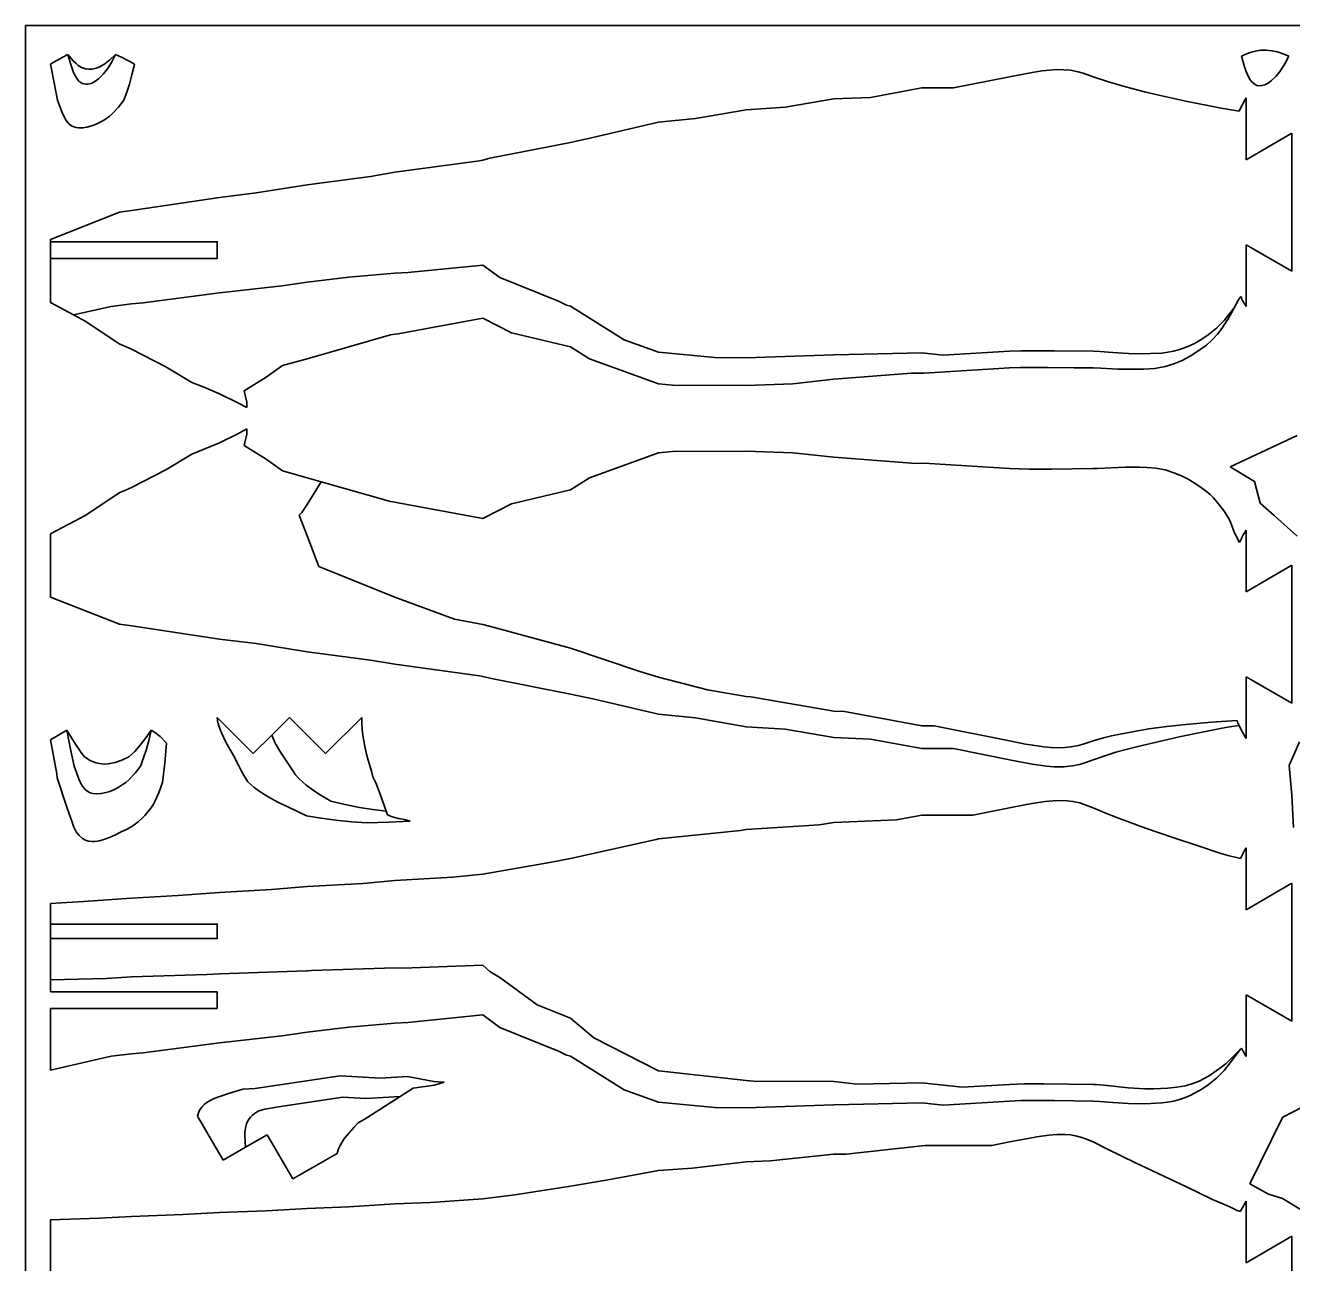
# Model space of a CAD drawing. Header units: millimetres. Extents: x 147 to 447, y 60 to 360.
# Drawn here: x 147 to 298.9, y 211.5 to 360 of the extents above; entities that cross this region are included whole.
import ezdxf

# ---------------------------------------------------------------- set-up
doc = ezdxf.new("R2010")
doc.units = ezdxf.units.MM

msp = doc.modelspace()

# ---------------------------------------------------------------- linework, layer by layer
at = {"color": 1, "lineweight": 35}
for p, q in [((150.038834, 355.293549), (150, 355.357941)), ((150, 355.357941), (150.038834, 355.157806)), ((150.038834, 355.38028), (150.038834, 355.293549)), ((150.038834, 355.157806), (150.439072, 353.099487)), ((160.038834, 355.293549), (160.038834, 355.38028)), ((160.038834, 355.157806), (160.080505, 355.35791)), ((160.080505, 355.35791), (160.038834, 355.293549)), ((150.439072, 353.099487), (150.847931, 351.040771)), ((254.473694, 352.496765), (248.324326, 351.355408)), ((258.278198, 352.50058), (254.473694, 352.496765)), ((265, 353.843292), (258.278198, 352.50058)), ((243.947388, 351.176025), (238.077087, 350.170227)), ((248.324326, 351.355408), (243.947388, 351.176025)), ((293.349365, 343.891815), (293.349365, 351.291809)), ((233.421097, 349.878052), (227.353287, 348.828979)), ((238.077087, 350.170227), (233.421097, 349.878052)), ((222.894699, 348.372375), (215.041412, 346.546997)), ((227.353287, 348.828979), (222.894699, 348.372375)), ((215.041412, 346.546997), (212.368011, 345.955383)), ((298.848633, 347.066803), (293.349365, 343.891815)), ((298.848633, 330.516815), (298.848633, 347.066803)), ((212.368011, 345.955383), (202.687546, 344.068268)), ((201.436279, 343.762146), (191.31601, 342.387299)), ((201.841995, 343.837646), (201.436279, 343.762146)), ((202.687546, 344.068268), (201.841995, 343.837646)), ((188.367325, 341.878754), (180.789001, 340.898102)), ((191.31601, 342.387299), (188.367325, 341.878754)), ((180.789001, 340.898102), (174.662323, 339.912079)), ((170.263, 339.36853), (160.292297, 337.862579)), ((174.662323, 339.912079), (170.263, 339.36853)), ((158.271545, 337.588135), (150, 334.336548)), ((159.737, 337.796906), (158.271545, 337.588135)), ((160.292297, 337.862579), (159.737, 337.796906)), ((150, 334.336548), (150, 334.049774)), ((150, 334.049774), (170, 334.049774)), ((170, 334.049774), (170, 332.057434)), ((293.349365, 326.291809), (293.349365, 333.691803)), ((293.349365, 333.691803), (298.848633, 330.516815)), ((170, 332.057434), (150, 332.057434)), ((150, 332.057434), (150, 326.754425)), ((150, 326.754425), (152.788895, 325.277069)), ((152.788895, 325.277069), (154.256317, 324.499725)), ((291.910645, 326.134583), (291.157379, 325.126709)), ((291.790222, 325.904419), (291.198853, 324.804993)), ((291.910645, 326.134583), (291.339874, 325.360138)), ((291.910645, 326.134583), (291.790222, 325.904419)), ((154.256317, 324.499725), (158.259552, 321.817657)), ((191.699295, 323.02243), (201.841995, 324.89447)), ((201.841995, 324.89447), (205.29834, 323.134399)), ((180.789001, 320.018066), (190.773071, 322.879089)), ((190.773071, 322.879089), (191.31601, 322.967285)), ((191.31601, 322.967285), (191.699295, 323.02243)), ((205.29834, 323.134399), (212.368011, 321.457031)), ((158.259552, 321.817657), (159.008698, 321.514771)), ((159.008698, 321.514771), (159.737, 321.178558)), ((159.737, 321.178558), (163.838593, 319.068054)), ((212.368011, 321.457031), (214.623383, 320.036957)), ((163.838593, 319.068054), (166.976349, 317.180756)), ((175.873016, 317.801208), (177.842194, 319.209167)), ((177.842194, 319.209167), (180.789001, 320.018066)), ((214.623383, 320.036957), (222.894699, 317.023193)), ((243.916458, 320.500824), (243.947388, 320.500671)), ((243.947388, 320.500671), (243.916458, 320.500824)), ((243.947388, 320.500671), (243.9534, 320.499969)), ((243.9534, 320.499969), (243.947388, 320.500671)), ((173.233078, 316.174652), (175.873016, 317.801208)), ((239.031586, 317.02063), (243.947388, 317.572906)), ((243.947388, 317.572906), (253.242126, 318.290192)), ((253.242126, 318.290192), (254.473694, 318.315552)), ((254.473694, 318.315552), (254.774414, 318.283051)), ((254.774414, 318.283051), (265, 318.922729)), ((266.266541, 318.97937), (265, 318.922729)), ((272.740112, 318.952332), (269.569763, 318.985931)), ((275, 318.922729), (272.740112, 318.952332)), ((275.932312, 318.891785), (275, 318.922729)), ((166.976349, 317.180756), (168.33078, 316.651001)), ((168.33078, 316.651001), (170.263, 315.836273)), ((173.555969, 314.807312), (173.233078, 316.174652)), ((222.894699, 317.023193), (224.572083, 316.865784)), ((224.572083, 316.865784), (233.421097, 316.833618)), ((233.421097, 316.833618), (239.031586, 317.02063)), ((170.263, 315.836273), (172.376389, 314.797974)), ((172.376389, 314.797974), (173.55484, 314.164307)), ((173.55484, 314.164307), (173.555969, 314.807312)), ((173.55484, 311.620758), (172.376389, 310.987091)), ((173.555969, 310.977753), (173.55484, 311.620758)), ((172.376389, 310.987091), (170.263, 309.948792)), ((173.233078, 309.610413), (173.555969, 310.977753)), ((299.470703, 310.843018), (291.433929, 307.084656)), ((166.976349, 308.604309), (163.838593, 306.71701)), ((168.33078, 309.134064), (166.976349, 308.604309)), ((170.263, 309.948792), (168.33078, 309.134064)), ((175.873016, 307.983856), (173.233078, 309.610413)), ((222.894699, 308.761871), (214.623383, 305.748108)), ((224.572083, 308.919281), (222.894699, 308.761871)), ((233.421097, 308.951447), (224.572083, 308.919281)), ((239.031586, 308.764435), (233.421097, 308.951447)), ((243.947388, 308.212158), (239.031586, 308.764435)), ((177.842194, 306.575928), (175.873016, 307.983856)), ((253.242126, 307.494873), (243.947388, 308.212158)), ((254.473694, 307.469513), (253.242126, 307.494873)), ((254.774414, 307.502014), (254.473694, 307.469513)), ((265, 306.862335), (254.774414, 307.502014)), ((291.433929, 307.084656), (294.379578, 305.325317)), ((163.838593, 306.71701), (159.737, 304.606506)), ((180.789001, 305.767029), (177.842194, 306.575928)), ((182.464661, 305.286835), (180.789001, 305.767029)), ((214.623383, 305.748108), (212.368011, 304.328064)), ((270.007965, 306.802673), (275, 306.862335)), ((158.259552, 303.967407), (154.256317, 301.285339)), ((159.008698, 304.270294), (158.259552, 303.967407)), ((159.737, 304.606506), (159.008698, 304.270294)), ((190.773071, 302.905975), (182.464661, 305.286835)), ((212.368011, 304.328064), (205.29834, 302.650665)), ((294.379578, 305.325317), (295.053436, 302.703461)), ((191.31601, 302.81778), (190.773071, 302.905975)), ((191.699295, 302.762634), (191.31601, 302.81778)), ((201.841995, 300.890594), (191.699295, 302.762634)), ((205.29834, 302.650665), (201.841995, 300.890594)), ((295.053436, 302.703461), (296.721527, 301.21759)), ((154.256317, 301.285339), (150, 299.03064)), ((291.198853, 300.980072), (291.388458, 300.63681)), ((296.721527, 301.21759), (299.470703, 298.74176)), ((291.388458, 300.63681), (291.602936, 300.118561)), ((293.349365, 292.093262), (293.349365, 299.493256)), ((150, 299.03064), (150, 291.448547)), ((292.187347, 298.681427), (292.549652, 297.992432)), ((298.848633, 295.26825), (293.349365, 292.093262)), ((298.848633, 278.718262), (298.848633, 295.26825)), ((150, 291.448547), (158.271545, 288.19693)), ((158.271545, 288.19693), (159.737, 287.988159)), ((159.737, 287.988159), (160.292297, 287.922485)), ((160.292297, 287.922485), (170.263, 286.416565)), ((170.263, 286.416565), (174.662323, 285.872986)), ((174.662323, 285.872986), (180.789001, 284.886963)), ((180.789001, 284.886963), (188.367325, 283.906311)), ((188.367325, 283.906311), (191.31601, 283.397766)), ((191.31601, 283.397766), (201.436279, 282.022919)), ((201.436279, 282.022919), (201.841995, 281.947418)), ((201.841995, 281.947418), (202.687546, 281.716797)), ((202.687546, 281.716797), (212.368011, 279.829681)), ((293.349365, 274.493256), (293.349365, 281.89325)), ((293.349365, 281.89325), (298.848633, 278.718262)), ((212.368011, 279.829681), (215.041412, 279.238098)), ((215.041412, 279.238098), (222.894699, 277.412689)), ((174.331879, 272.684784), (170, 277.004791)), ((178.663742, 277.004822), (176.54747, 274.894348)), ((182.995621, 272.684814), (178.663742, 277.004822)), ((187.327484, 277.004822), (182.995621, 272.684814)), ((222.894699, 277.412689), (227.353287, 276.956085)), ((227.353287, 276.956085), (233.421097, 275.907013)), ((151.991302, 275.49939), (150, 274.354889)), ((152.030136, 275.299255), (151.991302, 275.49939)), ((152.030136, 275.434998), (151.991302, 275.49939)), ((151.991302, 275.49939), (152.030136, 275.299255)), ((152.030136, 275.434998), (153.027893, 273.802521)), ((162.071808, 275.499359), (162.030136, 275.299255)), ((162.071808, 275.499359), (162.030136, 275.299255)), ((162.030136, 275.434998), (162.071808, 275.499359)), ((233.421097, 275.907013), (238.077087, 275.614838)), ((238.077087, 275.614838), (243.947388, 274.60907)), ((150, 274.354889), (150.791763, 270.273865)), ((163.940674, 273.924835), (163.735306, 271.529816)), ((176.54747, 274.894348), (174.331879, 272.684784)), ((243.947388, 274.60907), (248.324326, 274.429657)), ((248.324326, 274.429657), (254.473694, 273.2883)), ((299.743835, 274.116882), (298.511902, 271.259216)), ((254.473694, 273.2883), (258.278198, 273.284485)), ((258.278198, 273.284485), (265, 271.941772)), ((275, 271.941772), (276.528992, 272.474731)), ((163.735306, 271.529816), (163.447968, 269.210144)), ((172.916702, 270.57489), (173.135818, 270.150604)), ((188.49324, 270.57489), (188.668869, 269.92157)), ((265, 271.941772), (267.718933, 271.423676)), ((298.511902, 271.259216), (298.84726, 267.695618)), ((150.791763, 270.273865), (150.830612, 269.763245)), ((150.830612, 269.763245), (152.030136, 266.13797)), ((173.135818, 270.150604), (173.672592, 269.312073)), ((189.546448, 267.814056), (190.271545, 265.776672)), ((298.84726, 267.695618), (299.023926, 263.828369)), ((265, 266.191284), (260.58371, 265.309143)), ((187.997971, 264.379761), (190.596237, 264.481201)), ((190.435623, 265.340088), (190.271545, 265.776672)), ((190.596237, 264.481201), (193.140228, 264.577393)), ((192.456329, 264.767548), (191.719574, 264.924011)), ((193.140228, 264.577393), (192.456329, 264.767548)), ((243.947388, 264.434204), (242.182068, 264.131744)), ((251.449615, 264.741699), (243.947388, 264.434204)), ((254.473694, 265.302979), (251.449615, 264.741699)), ((260.58371, 265.309143), (254.473694, 265.302979)), ((278.053955, 264.942596), (281.303284, 263.762451)), ((232.721283, 263.460999), (222.894699, 262.45462)), ((233.421097, 263.58197), (232.721283, 263.460999)), ((242.182068, 264.131744), (233.421097, 263.58197)), ((222.629028, 262.392883), (212.368011, 260.122192)), ((222.894699, 262.45462), (222.629028, 262.392883)), ((293.349365, 253.975616), (293.349365, 261.37561)), ((212.368011, 260.122192), (210.089081, 259.677948)), ((210.089081, 259.677948), (201.841995, 258.22937)), ((187.48204, 257.129059), (180.789001, 256.739594)), ((191.31601, 257.47113), (187.48204, 257.129059)), ((198.267212, 257.883392), (191.31601, 257.47113)), ((201.841995, 258.22937), (198.267212, 257.883392)), ((298.848633, 257.150635), (293.349365, 253.975616)), ((298.848633, 240.600616), (298.848633, 257.150635)), ((159.737, 255.351227), (153.975662, 254.940857)), ((165.327927, 255.655548), (159.737, 255.351227)), ((170.263, 256.033386), (165.327927, 255.655548)), ((176.499359, 256.38559), (170.263, 256.033386)), ((180.789001, 256.739594), (176.499359, 256.38559)), ((153.975662, 254.940857), (150, 254.733124)), ((150, 254.733124), (150, 252.241653)), ((150, 252.241653), (170, 252.241653)), ((170, 252.241653), (170, 250.509598)), ((170, 250.509598), (150, 250.509598)), ((150, 250.509598), (150, 245.553253)), ((150, 245.553253), (150, 244.133575)), ((150, 244.133575), (170, 244.133575)), ((170, 244.133575), (170, 242.141266)), ((293.349365, 236.375626), (293.349365, 243.775635)), ((293.349365, 243.775635), (298.848633, 240.600616)), ((170, 242.141266), (150, 242.141266)), ((150, 242.141266), (150, 234.720825)), ((185.780563, 239.899445), (191.31601, 240.379303)), ((191.31601, 240.379303), (192.861755, 240.450775)), ((192.861755, 240.450775), (201.841995, 241.348907)), ((201.841995, 241.348907), (203.887146, 239.84314)), ((170.263, 238.005173), (177.804459, 238.841461)), ((177.804459, 238.841461), (180.789001, 239.272736)), ((180.789001, 239.272736), (185.780563, 239.899445)), ((203.887146, 239.84314), (210.920837, 237.030334)), ((161.111908, 236.817871), (170.263, 238.005173)), ((210.920837, 237.030334), (211.886795, 236.538422)), ((292.141235, 236.540131), (292.67865, 237.250793)), ((292.798889, 237.381714), (292.67865, 237.250793)), ((150, 234.720825), (157.294449, 236.394867)), ((157.294449, 236.394867), (159.737, 236.681793)), ((159.737, 236.681793), (161.111908, 236.817871)), ((211.886795, 236.538422), (212.368011, 236.424255)), ((212.368011, 236.424255), (218.797562, 232.376007)), ((291.752899, 236.316666), (290.958588, 235.552002)), ((291.339874, 235.443954), (292.141235, 236.540131)), ((184.735077, 234.055847), (174.541, 232.529877)), ((189.583618, 233.782104), (184.735077, 234.055847)), ((222.894699, 234.655029), (222.960663, 234.640228)), ((222.960663, 234.640228), (222.894699, 234.655029)), ((308.259949, 234.570312), (297.745178, 229.084824)), ((174.541, 232.529877), (173.081314, 232.458405)), ((192.833191, 233.96994), (189.583618, 233.782104)), ((191.942566, 231.571701), (193.488403, 232.558838)), ((195.990356, 233.376328), (192.833191, 233.96994)), ((193.488403, 232.558838), (196.05542, 232.953461)), ((197.221436, 233.289795), (195.990356, 233.376328)), ((196.05542, 232.953461), (197.221436, 233.289795)), ((288.799042, 232.989044), (289.810852, 233.766968)), ((173.081314, 232.458405), (171.372253, 231.929657)), ((187.629791, 228.817703), (191.942566, 231.571701)), ((218.797562, 232.376007), (222.894699, 230.883163)), ((257.048889, 230.521942), (265, 231.019363)), ((270.394958, 231.079178), (275, 231.019363)), ((275, 231.019363), (275.830383, 230.984055)), ((275.830383, 230.984055), (277.372559, 230.86261)), ((222.894699, 230.883163), (229.658508, 230.248459)), ((229.658508, 230.248459), (233.421097, 230.234772)), ((233.421097, 230.234772), (243.916458, 230.584625)), ((243.916458, 230.584625), (243.947388, 230.584473)), ((243.947388, 230.584473), (243.9534, 230.583786)), ((243.9534, 230.583786), (254.473694, 230.800476)), ((254.473694, 230.800476), (257.048889, 230.521942)), ((167.63092, 229.236115), (170.697098, 223.942154)), ((186.41803, 227.898163), (186.897034, 228.428452)), ((186.897034, 228.428452), (187.629791, 228.817703)), ((297.733673, 229.04776), (293.791138, 221.093658)), ((297.745178, 229.084824), (297.733673, 229.04776)), ((173.409073, 225.50296), (175.999451, 226.99379)), ((175.999451, 226.99379), (179.065643, 221.699829)), ((170.697098, 223.942154), (173.409073, 225.50296)), ((254.473694, 225.662811), (245.408356, 224.675385)), ((254.536469, 225.660202), (254.473694, 225.662811)), ((254.833282, 225.691605), (254.536469, 225.660202)), ((262.889221, 225.699707), (254.833282, 225.691605)), ((265, 226.121353), (262.889221, 225.699707)), ((179.065643, 221.699829), (184.368011, 224.751465)), ((233.421097, 223.755905), (226.948013, 222.995819)), ((236.27887, 223.852142), (233.421097, 223.755905)), ((243.947388, 224.664352), (236.27887, 223.852142)), ((245.408356, 224.675385), (243.947388, 224.664352)), ((280.10553, 223.617142), (286.189758, 220.738098)), ((222.894699, 222.711136), (216.633224, 221.539261)), ((226.948013, 222.995819), (222.894699, 222.711136)), ((212.368011, 220.81459), (205.682098, 219.793716)), ((216.633224, 221.539261), (212.368011, 220.81459)), ((293.791138, 221.093658), (296.057922, 219.873917)), ((195.584702, 218.880798), (191.31601, 218.699554)), ((201.841995, 219.287308), (195.584702, 218.880798)), ((205.682098, 219.793716), (201.841995, 219.287308)), ((293.349365, 211.641495), (293.349365, 219.041489)), ((296.057922, 219.873917), (297.733673, 219.343948)), ((297.733673, 219.343948), (302.509216, 216.428177)), ((165.895569, 217.429413), (159.737, 217.187607)), ((170.263, 217.654358), (165.895569, 217.429413)), ((175.877594, 217.883667), (170.263, 217.654358)), ((180.789001, 218.156906), (175.877594, 217.883667)), ((185.774902, 218.366425), (180.789001, 218.156906)), ((191.31601, 218.699554), (185.774902, 218.366425)), ((290.547241, 218.700104), (291.390869, 218.345642)), ((155.832092, 217.00116), (150, 216.782547)), ((150, 216.782547), (150, 212.174149)), ((159.737, 217.187607), (155.832092, 217.00116)), ((298.848633, 214.816483), (293.349365, 211.641495)), ((298.848633, 198.266495), (298.848633, 214.816483)), ((150, 212.174149), (150, 209.907516))]:
    msp.add_line(p, q, dxfattribs=at)
at = {"color": 7, "lineweight": 35}
for p, q in [((192.861755, 330.366974), (201.841995, 331.265076)), ((201.841995, 331.265076), (203.887146, 329.759338)), ((180.789001, 329.188934), (185.780563, 329.815643)), ((185.780563, 329.815643), (191.31601, 330.295471)), ((191.31601, 330.295471), (192.861755, 330.366974)), ((203.887146, 329.759338), (210.920837, 326.946503)), ((170.263, 327.921356), (177.804459, 328.75766)), ((177.804459, 328.75766), (180.789001, 329.188934)), ((159.737, 326.597992), (161.111908, 326.73407)), ((161.111908, 326.73407), (170.263, 327.921356)), ((210.920837, 326.946503), (211.886795, 326.45462)), ((152.788895, 325.277069), (157.294449, 326.311066)), ((157.294449, 326.311066), (159.737, 326.597992)), ((211.886795, 326.45462), (212.368011, 326.340454)), ((212.368011, 326.340454), (218.797562, 322.292206)), ((289.810852, 323.683167), (288.799042, 322.905212)), ((218.797562, 322.292206), (222.894699, 320.799347)), ((222.894699, 320.799347), (229.658508, 320.164642)), ((243.9534, 320.499969), (254.473694, 320.716675)), ((254.473694, 320.716675), (257.048889, 320.438141)), ((257.048889, 320.438141), (265, 320.935547)), ((275, 320.935547), (270.394958, 320.995361)), ((275.830383, 320.900238), (275, 320.935547)), ((277.372559, 320.778809), (275.830383, 320.900238)), ((229.658508, 320.164642), (233.421097, 320.15097)), ((233.421097, 320.15097), (243.916458, 320.500824)), ((180.789001, 302.537994), (182.464661, 305.286835)), ((180.161407, 301.5896), (180.789001, 302.537994)), ((179.837311, 301.256927), (180.161407, 301.5896)), ((180.789001, 298.811127), (179.837311, 301.256927)), ((182.197357, 295.136139), (180.789001, 298.811127)), ((191.31601, 291.453369), (182.197357, 295.136139)), ((198.469971, 288.795593), (191.31601, 291.453369)), ((201.841995, 288.168213), (198.469971, 288.795593)), ((203.364395, 287.75296), (201.841995, 288.168213)), ((212.368011, 285.326508), (203.364395, 287.75296)), ((220.659729, 282.545013), (212.368011, 285.326508)), ((222.894699, 281.841431), (220.659729, 282.545013)), ((228.767715, 280.331665), (222.894699, 281.841431)), ((233.421097, 279.52713), (228.767715, 280.331665)), ((233.972107, 279.492554), (233.421097, 279.52713)), ((243.947388, 277.783447), (233.972107, 279.492554)), ((245.199036, 277.732117), (243.947388, 277.783447)), ((254.473694, 276.010712), (245.199036, 277.732117)), ((152.433258, 273.226166), (152.030136, 275.299255)), ((255.972687, 276.009216), (254.473694, 276.010712)), ((265, 274.205963), (255.972687, 276.009216)), ((176.955978, 273.94812), (176.54747, 274.894348)), ((152.839233, 271.18219), (152.433258, 273.226166)), ((179.400284, 270.147766), (179.093567, 270.57489)), ((159.737, 245.912415), (168.763947, 246.184448)), ((168.763947, 246.184448), (170.263, 246.285034)), ((170.263, 246.285034), (180.710907, 246.644348)), ((180.710907, 246.644348), (180.789001, 246.650269)), ((180.789001, 246.650269), (180.710907, 246.644348)), ((180.789001, 246.650269), (181.324524, 246.671509)), ((181.324524, 246.671509), (191.31601, 246.998444)), ((191.31601, 246.998444), (192.241562, 246.976959)), ((192.241562, 246.976959), (201.841995, 247.340042)), ((201.841995, 247.340042), (202.674255, 246.581009)), ((202.674255, 246.581009), (203.905777, 245.839844)), ((150, 245.553253), (156.727524, 245.732529)), ((156.727524, 245.732529), (159.737, 245.912415)), ((203.905777, 245.839844), (208.350586, 242.567322)), ((208.350586, 242.567322), (212.368011, 240.960724)), ((212.368011, 240.960724), (215.168427, 238.625793)), ((215.168427, 238.625793), (222.894699, 234.655029)), ((290.958588, 235.552002), (290.339661, 235.058594)), ((222.960663, 234.640228), (233.421097, 233.503235)), ((233.421097, 233.503235), (234.280869, 233.406128)), ((234.280869, 233.406128), (243.947388, 233.357483)), ((243.947388, 233.357483), (246.709763, 233.041656)), ((246.709763, 233.041656), (254.473694, 233.201569)), ((254.473694, 233.201569), (259.323364, 232.677032)), ((259.323364, 232.677032), (265, 233.032166)), ((266.80368, 233.104141), (265, 233.032166)), ((275.41687, 233.017532), (275, 233.032166)), ((276.695984, 232.90416), (275.41687, 233.017532)), ((279.230591, 232.629593), (276.695984, 232.90416)), ((185.062531, 231.487183), (177.338638, 230.330963)), ((187.803238, 231.332443), (185.062531, 231.487183)), ((191.942566, 231.571701), (187.803238, 231.332443)), ((173.409073, 225.50296), (173.338867, 226.161942))]:
    msp.add_line(p, q, dxfattribs=at)
at = {"color": 1, "lineweight": 35}
for points in [[(147, 360), (447, 360), (447, 60), (147, 60)], [(150, 332.057434), (170, 332.057434), (170, 334.049774), (150, 334.049774)], [(150, 250.509598), (170, 250.509598), (170, 252.241653), (150, 252.241653)]]:
    msp.add_lwpolyline(points, close=True, dxfattribs=at)
for points in [[(152.108582, 356.502472), (151.475372, 356.184753), (150.038834, 355.38028)], [(153.343491, 355.204712), (153.034271, 355.454987), (152.727493, 355.755432), (152.108582, 356.502472)], [(157.798874, 356.502472), (157.145355, 355.865265), (156.519547, 355.380219), (155.928482, 355.037659)], [(160.038834, 355.38028), (158.518707, 356.169189), (157.798874, 356.502472)], [(298.488556, 356.319), (297.80307, 356.592407), (297.121338, 356.807983), (296.440186, 356.954712), (295.753784, 357.022156), (295.134216, 357.007172), (294.500854, 356.914978), (293.845947, 356.740662), (293.334167, 356.554047), (292.798279, 356.319)], [(293.365784, 354.446838), (293.168457, 355.01001), (292.798279, 356.319)], [(298.488556, 356.319), (298.010742, 355.380249), (297.444763, 354.49408)], [(154.197678, 354.793884), (153.751526, 354.958038), (153.343491, 355.204712)], [(155.928482, 355.037659), (155.484177, 354.859619), (155.01973, 354.75296), (154.607224, 354.734131), (154.197678, 354.793884)], [(159.478043, 352.947876), (159.781784, 354.046906), (160.038834, 355.157806)], [(265, 353.843292), (267.68811, 354.356232), (268.913574, 354.543976), (269.78418, 354.640594), (270.615234, 354.691315)], [(270.615234, 354.691315), (271.505676, 354.684692), (272.291351, 354.611603), (273.228912, 354.427094), (273.816711, 354.258789), (275, 353.843292)], [(293.845825, 353.473938), (293.59137, 353.92215), (293.365784, 354.446838)], [(297.444763, 354.49408), (296.921722, 353.852448), (296.413177, 353.371155), (296.010284, 353.083252), (295.619995, 352.884979)], [(158.795502, 351.040771), (159.162186, 351.985199), (159.478043, 352.947876)], [(275, 353.843292), (276.74054, 353.252289), (278.598389, 352.706818), (281.166901, 352.045929), (282.881287, 351.644745), (286.148499, 350.928711)], [(295.619995, 352.884979), (295.256897, 352.777924), (294.866821, 352.761505), (294.648499, 352.806793), (294.448395, 352.890656), (294.265717, 353.008789), (294.037415, 353.224182), (293.845825, 353.473938)], [(150.847931, 351.040771), (151.318222, 349.763885), (151.530792, 349.268555), (151.841446, 348.681305)], [(156.612961, 348.765869), (157.038818, 349.081055), (157.4384, 349.424896), (158.16304, 350.189362), (158.795502, 351.040771)], [(286.148499, 350.928711), (290.346405, 350.073059), (292.517822, 349.7258)], [(151.841446, 348.681305), (152.046509, 348.39035), (152.271072, 348.151764), (152.534454, 347.957977), (152.831451, 347.821136)], [(154.795624, 347.898743), (155.198074, 348.031158), (155.641144, 348.214508), (156.115784, 348.456726), (156.612961, 348.765869)], [(152.831451, 347.821136), (153.093323, 347.751831), (153.362366, 347.716553), (153.939362, 347.727936), (154.371521, 347.79425), (154.795624, 347.898743)], [(292.708984, 327.473175), (292.439453, 327.082733), (291.910645, 326.134583)], [(291.198853, 324.804993), (290.736694, 324.075134), (290.43927, 323.649292), (289.911743, 322.970886)], [(289.911743, 322.970886), (289.294891, 322.291168), (288.616028, 321.67392)], [(288.616028, 321.67392), (287.443848, 320.838226), (286.662903, 320.349365)], [(283.667419, 319.101715), (283.033447, 318.965485), (282.391296, 318.866394), (281.066711, 318.766235), (279.662231, 318.774109)], [(286.662903, 320.349365), (285.698364, 319.833923), (284.708313, 319.417725), (283.667419, 319.101715)], [(269.569763, 318.985931), (267.329468, 318.991913), (266.266541, 318.97937)], [(279.662231, 318.774109), (277.989594, 318.793488), (275.932312, 318.891785)], [(275, 306.862335), (275.523193, 306.882507), (277.190125, 306.957428)], [(277.190125, 306.957428), (278.84668, 307.012756), (279.662231, 307.010986)], [(279.662231, 307.010986), (280.568451, 307.027008), (281.437683, 307.003174), (282.552856, 306.897217), (283.635071, 306.691345), (284.703156, 306.368988)], [(265, 306.862335), (267.30722, 306.793152), (270.007965, 306.802673)], [(284.703156, 306.368988), (285.622253, 305.983002), (286.4823, 305.535522), (287.47522, 304.927917), (288.001648, 304.567932), (288.616028, 304.111145)], [(288.616028, 304.111145), (289.040771, 303.740662), (289.443848, 303.340271), (290.179962, 302.48111), (290.708008, 301.753082), (291.198853, 300.980072)], [(291.602936, 300.118561), (291.897217, 299.364014), (292.187347, 298.681427)], [(170, 277.004791), (170.039719, 276.622589), (170.119781, 276.246338)], [(187.327484, 277.004822), (187.327057, 276.331238), (187.38472, 275.524658)], [(160.755386, 273.686218), (161.448959, 274.585419), (162.030136, 275.434998)], [(163.940674, 273.924835), (163.167175, 274.720886), (162.469101, 275.264343), (162.071808, 275.499359)], [(170.119781, 276.246338), (170.345139, 275.565155), (170.548187, 275.088806), (171.055298, 274.075378), (171.940903, 272.457153), (172.588028, 271.236328), (172.916702, 270.57489)], [(187.38472, 275.524658), (187.500549, 274.649689), (187.660355, 273.770966), (187.920563, 272.624268), (188.110901, 271.894592), (188.49324, 270.57489)], [(280.217957, 273.505859), (283.281921, 274.228333), (285.325134, 274.680328), (288.506226, 275.351685)], [(288.506226, 275.351685), (290.484497, 275.738647), (291.368835, 275.893341), (292.517822, 276.059265)], [(153.027893, 273.802521), (153.75824, 272.706024), (154.079468, 272.28064)], [(159.404724, 272.28064), (160.10759, 272.955902), (160.755386, 273.686218)], [(276.528992, 272.474731), (277.75235, 272.847748), (280.217957, 273.505859)], [(154.079468, 272.28064), (154.752487, 271.868866), (155.454285, 271.582062)], [(156.930878, 271.452637), (157.755447, 271.610046), (158.583923, 271.894958), (159.404724, 272.28064)], [(155.454285, 271.582062), (156.139343, 271.447388), (156.520325, 271.430084), (156.930878, 271.452637)], [(267.718933, 271.423676), (269.441223, 271.178223), (270.310181, 271.106812)], [(270.310181, 271.106812), (271.493286, 271.099609), (272.546844, 271.213074)], [(272.546844, 271.213074), (273.384674, 271.398987), (273.91803, 271.558685), (275, 271.941772)], [(163.447968, 269.210144), (163.059128, 268.093475), (162.572601, 267.017639)], [(173.672592, 269.312073), (174.402756, 268.673828), (175.1689, 268.107605), (176.408417, 267.338318), (177.345703, 266.836182)], [(188.668869, 269.92157), (189.020477, 269.162842), (189.546448, 267.814056)], [(153.106949, 263.305969), (152.816635, 263.886078), (152.601181, 264.449188), (152.030136, 266.13797)], [(162.030136, 266.13797), (161.326416, 265.271912), (160.936264, 264.873627), (160.518875, 264.501831)], [(162.572601, 267.017639), (162.357452, 266.633484), (162.030136, 266.13797)], [(177.345703, 266.836182), (178.461304, 266.285278), (180.718292, 265.236328)], [(265, 266.191284), (267.015656, 266.585175), (267.955109, 266.751984), (269.282196, 266.946716), (270.215027, 267.037781), (271.09613, 267.071655)], [(271.09613, 267.071655), (271.887207, 267.042877), (272.58902, 266.95697), (273.428772, 266.766479), (273.954041, 266.599152), (275, 266.191284)], [(275, 266.191284), (276.436707, 265.588593), (278.053955, 264.942596)], [(160.518875, 264.501831), (159.889618, 264.032654), (159.219742, 263.634827), (158.506363, 263.305969)], [(180.718292, 265.236328), (182.478119, 264.938538), (184.237213, 264.704773)], [(184.237213, 264.704773), (186.115341, 264.514618), (187.997971, 264.379761)], [(191.719574, 264.924011), (190.993637, 265.102661), (190.435623, 265.340088)], [(153.850174, 262.519531), (153.453339, 262.867462), (153.106949, 263.305969)], [(158.506363, 263.305969), (157.797394, 262.938293), (157.099686, 262.621307), (156.422333, 262.371552)], [(281.303284, 263.762451), (284.565521, 262.638855), (287.602661, 261.610413)], [(154.590164, 262.195618), (154.203949, 262.320618), (153.850174, 262.519531)], [(156.422333, 262.371552), (155.889221, 262.228699), (155.342178, 262.148621), (154.964127, 262.144958), (154.590164, 262.195618)], [(287.602661, 261.610413), (290.223145, 260.761536), (291.322876, 260.441711), (292.045532, 260.257599), (292.674988, 260.127045)], [(292.67865, 237.250793), (292.398346, 236.982544), (291.752899, 236.316666)], [(289.810852, 233.766968), (290.385071, 234.320206), (290.732391, 234.700226), (291.339874, 235.443954)], [(285.837769, 231.361359), (286.561401, 231.657166), (287.240662, 231.996109), (288.044067, 232.472778), (288.799042, 232.989044)], [(171.372253, 231.929657), (170.19873, 231.546463), (169.641556, 231.326279), (169.248032, 231.139771), (168.881897, 230.929932)], [(265, 231.019363), (266.359222, 231.080017), (270.394958, 231.079178)], [(281.875366, 230.739578), (283.262573, 230.799789), (283.959564, 230.884918), (284.640106, 231.012482), (285.241333, 231.16658), (285.837769, 231.361359)], [(168.154633, 230.308899), (167.89325, 229.931854), (167.707809, 229.512787), (167.63092, 229.236115)], [(168.881897, 230.929932), (168.494324, 230.646973), (168.154633, 230.308899)], [(277.372559, 230.86261), (279.252441, 230.735016), (280.280945, 230.70372), (281.875366, 230.739578)], [(186.41803, 227.898163), (185.548645, 226.905853), (185.196762, 226.445419), (184.75618, 225.71846)], [(265, 226.121353), (267.238068, 226.557343), (268.268646, 226.736923), (269.707947, 226.935684), (270.705963, 227.014862), (271.636414, 227.021423)], [(271.636414, 227.021423), (272.312164, 226.969543), (272.91687, 226.87117), (273.64502, 226.677048), (274.100708, 226.513458), (275, 226.121353)], [(184.75618, 225.71846), (184.558899, 225.285629), (184.368011, 224.751465)], [(275, 226.121353), (276.647125, 225.304459), (280.10553, 223.617142)], [(286.189758, 220.738098), (289.34259, 219.24469), (290.547241, 218.700104)], [(291.390869, 218.345642), (292.264832, 217.92395), (292.664917, 217.772888)]]:
    msp.add_lwpolyline(points, dxfattribs=at)
at = {"color": 7, "lineweight": 35}
for points in [[(152.789169, 354.351685), (152.446732, 355.293945), (152.108582, 356.502472)], [(157.798874, 356.502472), (157.312424, 355.54837), (156.830505, 354.78302), (156.365585, 354.18512)], [(153.257812, 353.516174), (153.008942, 353.899231), (152.789169, 354.351685)], [(156.365585, 354.18512), (155.767822, 353.591278), (155.196564, 353.194946)], [(154.03598, 352.969116), (153.826126, 353.040924), (153.633438, 353.150391), (153.432053, 353.318542), (153.257812, 353.516174)], [(155.196564, 353.194946), (154.873245, 353.046326), (154.531052, 352.955231), (154.282578, 352.93811), (154.03598, 352.969116)], [(291.339874, 325.360138), (290.732391, 324.616425), (290.385071, 324.236389), (289.810852, 323.683167)], [(288.799042, 322.905212), (288.044067, 322.388977), (287.240662, 321.912292), (286.561401, 321.573364), (285.837769, 321.277527)], [(270.394958, 320.995361), (266.359222, 320.996185), (265, 320.935547)], [(281.875366, 320.655762), (280.280945, 320.619904), (279.252441, 320.651184), (277.372559, 320.778809)], [(285.837769, 321.277527), (285.241333, 321.082764), (284.640106, 320.92868), (283.959564, 320.801117), (283.262573, 320.715973), (281.875366, 320.655762)], [(292.240509, 276.648926), (289.226562, 276.458466), (286.137268, 276.194794)], [(162.030136, 275.299255), (161.788635, 274.250183), (161.505676, 273.210785), (161.174561, 272.186035), (160.786804, 271.18219)], [(279.717773, 275.279175), (278.466919, 275.057343), (277.222382, 274.80249)], [(286.137268, 276.194794), (283.84314, 275.948761), (281.697998, 275.650299), (279.717773, 275.279175)], [(179.093567, 270.57489), (177.606064, 272.871124), (176.955978, 273.94812)], [(270.817108, 273.37854), (269.951355, 273.410522), (269.049561, 273.496155), (267.783997, 273.679199), (266.895844, 273.835938), (265, 274.205963)], [(275, 274.205963), (273.824738, 273.829041), (273.250244, 273.671295), (272.354858, 273.48941), (271.625061, 273.406464), (270.817108, 273.37854)], [(277.222382, 274.80249), (276.265717, 274.579529), (275, 274.205963)], [(154.771332, 267.981323), (154.480377, 268.127228), (154.223907, 268.328888), (153.980042, 268.606018), (153.751755, 268.958893), (153.470398, 269.524139), (153.275284, 269.991211), (152.839233, 271.18219)], [(160.786804, 271.18219), (160.160492, 270.338165), (159.443527, 269.579163), (159.048462, 269.237183), (158.627625, 268.923279)], [(180.673096, 268.917053), (180.221954, 269.296448), (179.790375, 269.708282), (179.400284, 270.147766)], [(155.54007, 267.85025), (155.092911, 267.891479), (154.771332, 267.981323)], [(156.655319, 268.003784), (156.10144, 267.89035), (155.54007, 267.85025)], [(158.627625, 268.923279), (158.146149, 268.6203), (157.682556, 268.379211), (157.141022, 268.154968), (156.655319, 268.003784)], [(183.604813, 267.001831), (182.277039, 267.793518), (181.612854, 268.22821), (180.673096, 268.917053)], [(187.052734, 266.22644), (185.319122, 266.570007), (183.604813, 267.001831)], [(190.271545, 265.776672), (188.656036, 265.975098), (187.052734, 266.22644)], [(290.339661, 235.058594), (289.483673, 234.436783), (288.911102, 234.066559), (288.325256, 233.73143), (287.720642, 233.434082), (287.091675, 233.177185)], [(275, 233.032166), (269.15332, 233.106476), (266.80368, 233.104141)], [(283.991333, 232.589722), (283.142944, 232.517334), (282.302826, 232.486603), (281.213226, 232.497452), (280.517212, 232.529541), (279.230591, 232.629593)], [(287.091675, 233.177185), (286.0755, 232.870468), (285.047974, 232.681671), (283.991333, 232.589722)], [(173.99115, 229.110382), (174.213806, 229.338348), (174.459198, 229.538956), (175.002274, 229.870514)], [(175.002274, 229.870514), (175.697128, 230.052444), (176.208923, 230.152145), (177.338638, 230.330963)], [(173.318314, 227.263107), (173.383255, 227.795792), (173.524109, 228.313538)], [(173.524109, 228.313538), (173.721268, 228.733398), (173.99115, 229.110382)], [(173.338867, 226.161942), (173.306778, 226.89621), (173.318314, 227.263107)]]:
    msp.add_lwpolyline(points, dxfattribs=at)
at = {"color": 1, "lineweight": 35}
for centre, start, end in [((315, 338.791809), 149.999997, 154.064465), ((315, 338.791809), 206.91997, 210.000003), ((315, 286.993256), 149.999997, 153.08003), ((315, 286.993256), 153.08003, 153.89826), ((315, 286.993256), 204.4421, 205.935535), ((315, 286.993256), 204.4421, 205.935535), ((315, 286.993256), 205.935535, 210.000003), ((315, 248.875626), 149.999997, 153.252684), ((315, 248.875626), 207.371391, 210.000003), ((315, 206.541489), 149.999997, 153.002904), ((315, 206.541489), 153.002904, 153.304047)]:
    msp.add_arc(centre, 25, start, end, dxfattribs=at)

doc.saveas('drawing.dxf')
